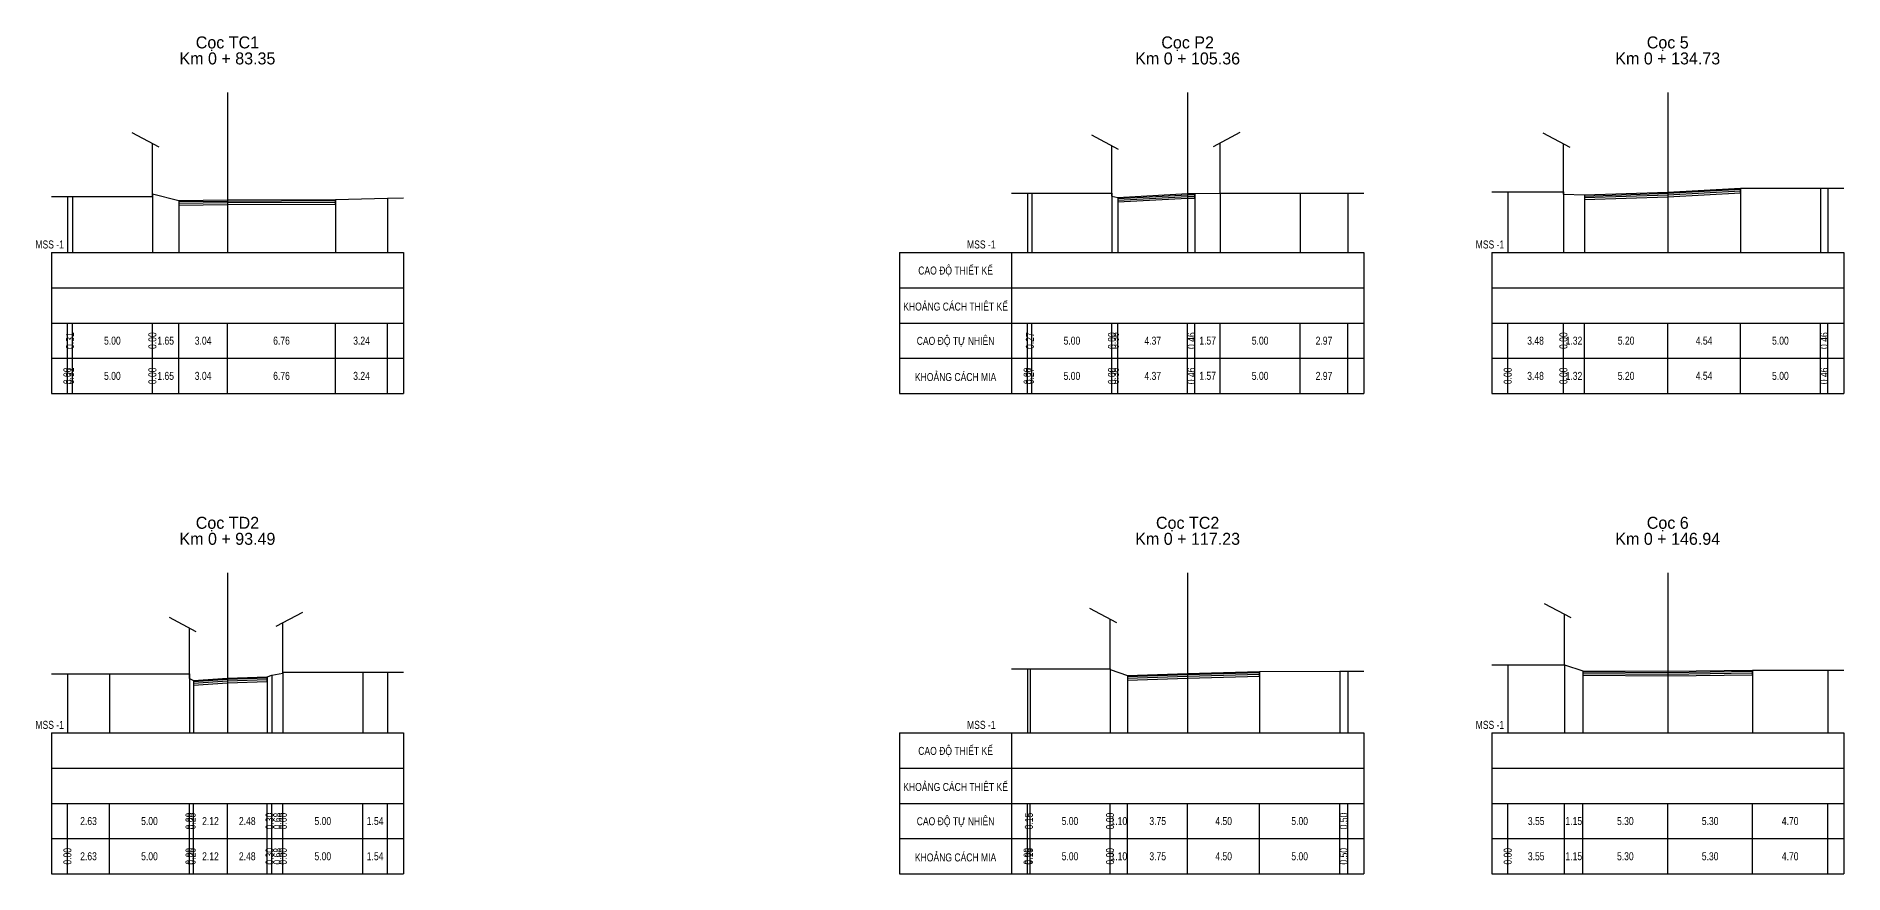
# Model space of a CAD drawing. Header units: inches. Extents: x 423 to 1130, y 16 to 162.
# Drawn here: x 1016.6 to 1129.6, y 42.5 to 94.8 of the extents above; entities that cross this region are included whole.
import ezdxf
from ezdxf.enums import TextEntityAlignment as Align

# ---------------------------------------------------------------- set-up
doc = ezdxf.new("R2010")
doc.units = ezdxf.units.IN
doc.header["$MEASUREMENT"] = 0
for name, color, linetype in [('Bang TN tu nhien', 3, 'Continuous'), ('Duong cu', 8, 'Continuous'), ('Duong dong trac ngang tu nhien', 9, 'Continuous'), ('KH_VAT', 8, 'Continuous'), ('Trac ngang tu nhien', 3, 'Continuous'), ('TracNgang', 7, 'Continuous')]:
    doc.layers.add(name, color=color, linetype=linetype)
doc.styles.add('BangTN', font='viet buddy.shx', dxfattribs={"width": 0.8})

# ---------------------------------------------------------------- blocks, each defined once
blk = doc.blocks.new('ChieuDungVat1.dwg')
at = {"layer": 'KH_VAT', "color": 6}
for points in [[(2.09, 14.6), (-6.27, 19.07)], [(0, 0), (0, 15.72)]]:
    blk.add_lwpolyline(points, dxfattribs=at)
blk = doc.blocks.new('ChieuDungVat2.dwg')
at = {"layer": 'KH_VAT', "color": 6}
for points in [[(-2.09, 14.6), (6.27, 19.07)], [(0, 0), (0, 15.72)]]:
    blk.add_lwpolyline(points, dxfattribs=at)

msp = doc.modelspace()

# ---------------------------------------------------------------- linework, layer by layer
at = {"layer": 'Bang TN tu nhien', "color": 3}
for p, q in [((1028.55, 91.25), (1028.55, 81.25)), ((1088.55, 91.25), (1088.55, 81.25)), ((1118.55, 91.25), (1118.55, 81.25)), ((1017.55, 81.25), (1017.55, 72.45)), ((1017.55, 81.25), (1039.55, 81.25)), ((1039.55, 81.25), (1039.55, 72.45)), ((1070.55, 81.25), (1070.55, 72.45)), ((1070.55, 81.25), (1099.55, 81.25)), ((1077.55, 81.25), (1077.55, 72.45)), ((1099.55, 81.25), (1099.55, 72.45)), ((1107.55, 81.25), (1107.55, 72.45)), ((1107.55, 81.25), (1129.55, 81.25)), ((1129.55, 81.25), (1129.55, 72.45)), ((1017.55, 79.05), (1039.55, 79.05)), ((1070.55, 79.05), (1099.55, 79.05)), ((1107.55, 79.05), (1129.55, 79.05)), ((1017.55, 76.85), (1039.55, 76.85)), ((1070.55, 76.85), (1099.55, 76.85)), ((1107.55, 76.85), (1129.55, 76.85)), ((1017.55, 74.65), (1039.55, 74.65)), ((1070.55, 74.65), (1099.55, 74.65)), ((1107.55, 74.65), (1129.55, 74.65)), ((1017.55, 72.45), (1039.55, 72.45)), ((1070.55, 72.45), (1099.55, 72.45)), ((1107.55, 72.45), (1129.55, 72.45)), ((1028.55, 61.25), (1028.55, 51.25)), ((1088.55, 61.25), (1088.55, 51.25)), ((1118.55, 61.25), (1118.55, 51.25)), ((1017.55, 51.25), (1017.55, 42.45)), ((1017.55, 51.25), (1039.55, 51.25)), ((1039.55, 51.25), (1039.55, 42.45)), ((1070.55, 51.25), (1070.55, 42.45)), ((1070.55, 51.25), (1099.55, 51.25)), ((1077.55, 51.25), (1077.55, 42.45)), ((1099.55, 51.25), (1099.55, 42.45)), ((1107.55, 51.25), (1107.55, 42.45)), ((1107.55, 51.25), (1129.55, 51.25)), ((1129.55, 51.25), (1129.55, 42.45)), ((1017.55, 49.05), (1039.55, 49.05)), ((1070.55, 49.05), (1099.55, 49.05)), ((1107.55, 49.05), (1129.55, 49.05)), ((1017.55, 46.85), (1039.55, 46.85)), ((1070.55, 46.85), (1099.55, 46.85)), ((1107.55, 46.85), (1129.55, 46.85)), ((1017.55, 44.65), (1039.55, 44.65)), ((1070.55, 44.65), (1099.55, 44.65)), ((1107.55, 44.65), (1129.55, 44.65)), ((1017.55, 42.45), (1039.55, 42.45)), ((1070.55, 42.45), (1099.55, 42.45)), ((1107.55, 42.45), (1129.55, 42.45))]:
    msp.add_line(p, q, dxfattribs=at)
at = {"layer": 'Duong cu'}
for points in [[(1084.18, 84.7), (1084.18, 84.41), (1088.55, 84.64), (1089.01, 84.65), (1089.01, 84.94)], [(1084.18, 84.63), (1088.55, 84.86), (1089.01, 84.87)], [(1084.18, 84.53), (1088.55, 84.76), (1089.01, 84.77)], [(1113.35, 84.85), (1113.35, 84.56), (1118.55, 84.73), (1123.09, 84.99), (1123.09, 85.28)], [(1113.35, 84.78), (1118.55, 84.95), (1123.09, 85.21)], [(1113.35, 84.68), (1118.55, 84.85), (1123.09, 85.11)], [(1025.51, 84.51), (1025.51, 84.22), (1028.55, 84.25), (1035.31, 84.28), (1035.31, 84.57)], [(1025.51, 84.44), (1028.55, 84.47), (1035.31, 84.5)], [(1025.51, 84.34), (1028.55, 84.37), (1035.31, 84.4)], [(1026.43, 54.53), (1026.43, 54.24), (1028.55, 54.38), (1031.03, 54.47), (1031.03, 54.76)], [(1026.43, 54.46), (1028.55, 54.6), (1031.03, 54.69)], [(1026.43, 54.36), (1028.55, 54.5), (1031.03, 54.59)], [(1084.8, 54.84), (1084.8, 54.55), (1088.55, 54.68), (1093.05, 54.8), (1093.05, 55.09)], [(1084.8, 54.77), (1088.55, 54.9), (1093.05, 55.02)], [(1084.8, 54.67), (1088.55, 54.8), (1093.05, 54.92)], [(1113.25, 55.14), (1113.25, 54.85), (1118.55, 54.81), (1123.85, 54.88), (1123.85, 55.17)], [(1113.25, 55.07), (1118.55, 55.03), (1123.85, 55.1)], [(1113.25, 54.97), (1118.55, 54.93), (1123.85, 55)]]:
    msp.add_lwpolyline(points, dxfattribs=at)
at = {"layer": 'Duong dong trac ngang tu nhien', "color": 8}
for p, q in [((1018.55, 84.75), (1018.55, 81.25)), ((1018.86, 84.75), (1018.86, 81.25)), ((1023.86, 84.91), (1023.86, 81.25)), ((1023.86, 84.75), (1023.86, 81.25)), ((1078.55, 84.95), (1078.55, 81.25)), ((1078.82, 84.95), (1078.82, 81.25)), ((1083.82, 84.95), (1083.82, 81.25)), ((1083.82, 84.77), (1083.82, 81.25)), ((1088.55, 84.93), (1088.55, 81.25)), ((1089.01, 84.94), (1089.01, 81.25)), ((1090.58, 84.95), (1090.58, 81.25)), ((1095.58, 84.95), (1095.58, 81.25)), ((1098.55, 84.95), (1098.55, 81.25)), ((1108.55, 85.05), (1108.55, 81.25)), ((1112.03, 85.05), (1112.03, 81.25)), ((1112.03, 84.9), (1112.03, 81.25)), ((1113.35, 84.85), (1113.35, 81.25)), ((1118.55, 85.02), (1118.55, 81.25)), ((1123.09, 85.28), (1123.09, 81.25)), ((1128.09, 85.27), (1128.09, 81.25)), ((1128.55, 85.27), (1128.55, 81.25)), ((1025.51, 84.51), (1025.51, 81.25)), ((1028.55, 84.54), (1028.55, 81.25)), ((1035.31, 84.57), (1035.31, 81.25)), ((1038.55, 84.64), (1038.55, 81.25)), ((1084.18, 84.7), (1084.18, 81.25)), ((1108.55, 55.51), (1108.55, 51.25)), ((1112.1, 55.51), (1112.1, 51.25)), ((1018.55, 54.95), (1018.55, 51.25)), ((1021.18, 54.95), (1021.18, 51.25)), ((1026.18, 54.95), (1026.18, 51.25)), ((1026.18, 54.65), (1026.18, 51.25)), ((1026.43, 54.53), (1026.43, 51.25)), ((1028.55, 54.67), (1028.55, 51.25)), ((1031.03, 54.76), (1031.03, 51.25)), ((1031.33, 54.86), (1031.33, 51.25)), ((1032.01, 55.05), (1032.01, 51.25)), ((1032.01, 54.99), (1032.01, 51.25)), ((1037.01, 55.05), (1037.01, 51.25)), ((1038.55, 55.05), (1038.55, 51.25)), ((1078.55, 55.25), (1078.55, 51.25)), ((1078.7, 55.25), (1078.7, 51.25)), ((1083.7, 55.25), (1083.7, 51.25)), ((1083.7, 55.21), (1083.7, 51.25)), ((1084.8, 54.84), (1084.8, 51.25)), ((1088.55, 54.97), (1088.55, 51.25)), ((1093.05, 55.09), (1093.05, 51.25)), ((1098.05, 55.1), (1098.05, 51.25)), ((1098.55, 55.1), (1098.55, 51.25)), ((1113.25, 55.14), (1113.25, 51.25)), ((1118.55, 55.1), (1118.55, 51.25)), ((1123.85, 55.17), (1123.85, 51.25)), ((1128.55, 55.18), (1128.55, 51.25))]:
    msp.add_line(p, q, dxfattribs=at)
at = {"layer": 'Trac ngang tu nhien', "color": 3}
for points in [[(1017.55, 84.75), (1018.55, 84.75), (1018.86, 84.75), (1023.86, 84.75), (1023.86, 84.91), (1025.51, 84.51), (1028.55, 84.54), (1035.31, 84.57), (1038.55, 84.64), (1039.55, 84.66)], [(1077.55, 84.95), (1078.55, 84.95), (1078.82, 84.95), (1083.82, 84.95), (1083.82, 84.77), (1084.18, 84.7), (1088.55, 84.93), (1089.01, 84.94), (1090.58, 84.95), (1095.58, 84.95), (1098.55, 84.95), (1099.55, 84.95)], [(1107.55, 85.05), (1108.55, 85.05), (1112.03, 85.05), (1112.03, 84.9), (1113.35, 84.85), (1118.55, 85.02), (1123.09, 85.28), (1128.09, 85.27), (1128.55, 85.27), (1129.55, 85.27)], [(1107.55, 55.51), (1108.55, 55.51), (1112.1, 55.51), (1113.25, 55.14), (1118.55, 55.1), (1123.85, 55.17), (1128.55, 55.18), (1129.55, 55.18)], [(1017.55, 54.95), (1018.55, 54.95), (1021.18, 54.95), (1026.18, 54.95), (1026.18, 54.65), (1026.43, 54.53), (1028.55, 54.67), (1031.03, 54.76), (1031.33, 54.86), (1032.01, 54.99), (1032.01, 55.05), (1037.01, 55.05), (1038.55, 55.05), (1039.55, 55.05)], [(1077.55, 55.25), (1078.55, 55.25), (1078.7, 55.25), (1083.7, 55.25), (1083.7, 55.21), (1084.8, 54.84), (1088.55, 54.97), (1093.05, 55.09), (1098.05, 55.1), (1098.55, 55.1), (1099.55, 55.11)]]:
    msp.add_lwpolyline(points, dxfattribs=at)
at = {"layer": 'TracNgang', "color": 3}
for p, q in [((1018.55, 74.65), (1018.55, 76.85)), ((1018.86, 74.65), (1018.86, 76.85)), ((1023.86, 74.65), (1023.86, 76.85)), ((1023.86, 74.65), (1023.86, 76.85)), ((1025.51, 74.65), (1025.51, 76.85)), ((1028.55, 74.65), (1028.55, 76.85)), ((1035.31, 74.65), (1035.31, 76.85)), ((1038.55, 74.65), (1038.55, 76.85)), ((1078.55, 74.65), (1078.55, 76.85)), ((1078.82, 74.65), (1078.82, 76.85)), ((1083.82, 74.65), (1083.82, 76.85)), ((1083.82, 74.65), (1083.82, 76.85)), ((1084.18, 74.65), (1084.18, 76.85)), ((1088.55, 74.65), (1088.55, 76.85)), ((1089.01, 74.65), (1089.01, 76.85)), ((1090.58, 74.65), (1090.58, 76.85)), ((1095.58, 74.65), (1095.58, 76.85)), ((1098.55, 74.65), (1098.55, 76.85)), ((1108.55, 74.65), (1108.55, 76.85)), ((1112.03, 74.65), (1112.03, 76.85)), ((1112.03, 74.65), (1112.03, 76.85)), ((1113.35, 74.65), (1113.35, 76.85)), ((1118.55, 74.65), (1118.55, 76.85)), ((1123.09, 74.65), (1123.09, 76.85)), ((1128.09, 74.65), (1128.09, 76.85)), ((1128.55, 74.65), (1128.55, 76.85)), ((1018.55, 72.45), (1018.55, 74.65)), ((1018.86, 72.45), (1018.86, 74.65)), ((1023.86, 72.45), (1023.86, 74.65)), ((1023.86, 72.45), (1023.86, 74.65)), ((1025.51, 72.45), (1025.51, 74.65)), ((1028.55, 72.45), (1028.55, 74.65)), ((1035.31, 72.45), (1035.31, 74.65)), ((1038.55, 72.45), (1038.55, 74.65)), ((1078.55, 72.45), (1078.55, 74.65)), ((1078.82, 72.45), (1078.82, 74.65)), ((1083.82, 72.45), (1083.82, 74.65)), ((1083.82, 72.45), (1083.82, 74.65)), ((1084.18, 72.45), (1084.18, 74.65)), ((1088.55, 72.45), (1088.55, 74.65)), ((1089.01, 72.45), (1089.01, 74.65)), ((1090.58, 72.45), (1090.58, 74.65)), ((1095.58, 72.45), (1095.58, 74.65)), ((1098.55, 72.45), (1098.55, 74.65)), ((1108.55, 72.45), (1108.55, 74.65)), ((1112.03, 72.45), (1112.03, 74.65)), ((1112.03, 72.45), (1112.03, 74.65)), ((1113.35, 72.45), (1113.35, 74.65)), ((1118.55, 72.45), (1118.55, 74.65)), ((1123.09, 72.45), (1123.09, 74.65)), ((1128.09, 72.45), (1128.09, 74.65)), ((1128.55, 72.45), (1128.55, 74.65)), ((1018.55, 44.65), (1018.55, 46.85)), ((1021.18, 44.65), (1021.18, 46.85)), ((1026.18, 44.65), (1026.18, 46.85)), ((1026.18, 44.65), (1026.18, 46.85)), ((1026.43, 44.65), (1026.43, 46.85)), ((1028.55, 44.65), (1028.55, 46.85)), ((1031.03, 44.65), (1031.03, 46.85)), ((1031.33, 44.65), (1031.33, 46.85)), ((1032.01, 44.65), (1032.01, 46.85)), ((1032.01, 44.65), (1032.01, 46.85)), ((1037.01, 44.65), (1037.01, 46.85)), ((1038.55, 44.65), (1038.55, 46.85)), ((1078.55, 44.65), (1078.55, 46.85)), ((1078.7, 44.65), (1078.7, 46.85)), ((1083.7, 44.65), (1083.7, 46.85)), ((1083.7, 44.65), (1083.7, 46.85)), ((1084.8, 44.65), (1084.8, 46.85)), ((1088.55, 44.65), (1088.55, 46.85)), ((1093.05, 44.65), (1093.05, 46.85)), ((1098.05, 44.65), (1098.05, 46.85)), ((1098.55, 44.65), (1098.55, 46.85)), ((1108.55, 44.65), (1108.55, 46.85)), ((1112.1, 44.65), (1112.1, 46.85)), ((1113.25, 44.65), (1113.25, 46.85)), ((1118.55, 44.65), (1118.55, 46.85)), ((1123.85, 44.65), (1123.85, 46.85)), ((1128.55, 44.65), (1128.55, 46.85)), ((1018.55, 42.45), (1018.55, 44.65)), ((1021.18, 42.45), (1021.18, 44.65)), ((1026.18, 42.45), (1026.18, 44.65)), ((1026.18, 42.45), (1026.18, 44.65)), ((1026.43, 42.45), (1026.43, 44.65)), ((1028.55, 42.45), (1028.55, 44.65)), ((1031.03, 42.45), (1031.03, 44.65)), ((1031.33, 42.45), (1031.33, 44.65)), ((1032.01, 42.45), (1032.01, 44.65)), ((1032.01, 42.45), (1032.01, 44.65)), ((1037.01, 42.45), (1037.01, 44.65)), ((1038.55, 42.45), (1038.55, 44.65)), ((1078.55, 42.45), (1078.55, 44.65)), ((1078.7, 42.45), (1078.7, 44.65)), ((1083.7, 42.45), (1083.7, 44.65)), ((1083.7, 42.45), (1083.7, 44.65)), ((1084.8, 42.45), (1084.8, 44.65)), ((1088.55, 42.45), (1088.55, 44.65)), ((1093.05, 42.45), (1093.05, 44.65)), ((1098.05, 42.45), (1098.05, 44.65)), ((1098.55, 42.45), (1098.55, 44.65)), ((1108.55, 42.45), (1108.55, 44.65)), ((1112.1, 42.45), (1112.1, 44.65)), ((1113.25, 42.45), (1113.25, 44.65)), ((1118.55, 42.45), (1118.55, 44.65)), ((1123.85, 42.45), (1123.85, 44.65)), ((1128.55, 42.45), (1128.55, 44.65))]:
    msp.add_line(p, q, dxfattribs=at)

# ---------------------------------------------------------------- block references
at = {"color": 3, "xscale": 0.2, "yscale": 0.2, "zscale": 0.2}
for name, p in [('ChieuDungVat1.dwg', (1023.86, 84.91)), ('ChieuDungVat1.dwg', (1083.82, 84.77)), ('ChieuDungVat2.dwg', (1090.58, 84.95)), ('ChieuDungVat1.dwg', (1112.03, 84.9)), ('ChieuDungVat2.dwg', (1032.01, 54.99)), ('ChieuDungVat1.dwg', (1083.7, 55.21)), ('ChieuDungVat1.dwg', (1112.1, 55.51)), ('ChieuDungVat1.dwg', (1026.18, 54.65))]:
    msp.add_blockref(name, p, dxfattribs=at)

# ---------------------------------------------------------------- texts
at = {"layer": 'Bang TN tu nhien', "color": 3, "style": 'BangTN', "width": 0.8}
for s, p in [('CAO ĐỘ THIẾT KẾ', (1074.05, 80.15)), ('KHOẢNG CÁCH THIÊT KẾ', (1074.05, 77.95)), ('CAO ĐỘ TỰ NHIÊN', (1074.05, 75.75)), ('KHOẢNG CÁCH MIA', (1074.05, 73.55)), ('CAO ĐỘ THIẾT KẾ', (1074.05, 50.15)), ('KHOẢNG CÁCH THIÊT KẾ', (1074.05, 47.95)), ('CAO ĐỘ TỰ NHIÊN', (1074.05, 45.75)), ('KHOẢNG CÁCH MIA', (1074.05, 43.55))]:
    msp.add_text(s, height=0.5, dxfattribs=at).set_placement(p, align=Align.MIDDLE)
at = {"layer": 'Trac ngang tu nhien', "color": 3, "style": 'BangTN'}
for s, p in [('Km 0 + 83.35', (1028.55, 93)), ('Cọc TC1', (1028.55, 94)), ('Km 0 + 105.36', (1088.55, 93)), ('Cọc P2', (1088.55, 94)), ('Km 0 + 134.73', (1118.55, 93)), ('Cọc 5', (1118.55, 94)), ('Cọc TD2', (1028.55, 64)), ('Cọc TC2', (1088.55, 64)), ('Cọc 6', (1118.55, 64)), ('Km 0 + 93.49', (1028.55, 63)), ('Km 0 + 117.23', (1088.55, 63)), ('Km 0 + 146.94', (1118.55, 63))]:
    msp.add_text(s, height=0.75, dxfattribs=at).set_placement(p, align=Align.CENTER)
at = {"layer": 'Trac ngang tu nhien', "color": 3, "char_height": 0.5, "style": 'BangTN'}
for insert, attachment_point in [((1016.55, 81.5), 7), ((1076.55, 81.5), 9), ((1106.55, 81.5), 7), ((1016.55, 51.5), 7), ((1076.55, 51.5), 9), ((1106.55, 51.5), 7)]:
    msp.add_mtext('MSS -1', dxfattribs=dict(at, insert=insert, attachment_point=attachment_point))
at = {"layer": 'TracNgang', "color": 3, "style": 'BangTN', "width": 0.8}
for s, p in [('0.31', (1018.71, 75.75)), ('0.00', (1023.86, 75.75)), ('0.27', (1078.69, 75.75)), ('0.00', (1083.82, 75.75)), ('0.36', (1084, 75.75)), ('0.46', (1088.78, 75.75)), ('0.00', (1112.03, 75.75)), ('0.46', (1128.32, 75.75)), ('0.00', (1018.55, 73.55)), ('0.31', (1018.71, 73.55)), ('0.00', (1023.86, 73.55)), ('0.00', (1078.55, 73.55)), ('0.27', (1078.69, 73.55)), ('0.00', (1083.82, 73.55)), ('0.36', (1084, 73.55)), ('0.46', (1088.78, 73.55)), ('0.00', (1108.55, 73.55)), ('0.00', (1112.03, 73.55)), ('0.46', (1128.32, 73.55)), ('0.00', (1026.18, 45.75)), ('0.25', (1026.31, 45.75)), ('0.30', (1031.18, 45.75)), ('0.68', (1031.67, 45.75)), ('0.00', (1032.01, 45.75)), ('0.15', (1078.63, 45.75)), ('0.00', (1083.7, 45.75)), ('0.50', (1098.3, 45.75)), ('0.00', (1018.55, 43.55)), ('0.00', (1026.18, 43.55)), ('0.30', (1031.18, 43.55)), ('0.00', (1032.01, 43.55)), ('0.00', (1078.55, 43.55)), ('0.00', (1083.7, 43.55)), ('0.50', (1098.3, 43.55)), ('0.00', (1108.55, 43.55)), ('0.25', (1026.31, 43.55)), ('0.68', (1031.67, 43.55)), ('0.15', (1078.63, 43.55))]:
    msp.add_text(s, height=0.5, rotation=90, dxfattribs=at).set_placement(p, align=Align.MIDDLE)
for s, p in [('5.00', (1021.36, 75.75)), ('1.65', (1024.69, 75.75)), ('3.04', (1027.03, 75.75)), ('6.76', (1031.93, 75.75)), ('3.24', (1036.93, 75.75)), ('5.00', (1081.32, 75.75)), ('4.37', (1086.37, 75.75)), ('1.57', (1089.8, 75.75)), ('5.00', (1093.08, 75.75)), ('2.97', (1097.07, 75.75)), ('3.48', (1110.29, 75.75)), ('1.32', (1112.69, 75.75)), ('5.20', (1115.95, 75.75)), ('4.54', (1120.82, 75.75)), ('5.00', (1125.59, 75.75)), ('5.00', (1021.36, 73.55)), ('1.65', (1024.69, 73.55)), ('3.04', (1027.03, 73.55)), ('6.76', (1031.93, 73.55)), ('3.24', (1036.93, 73.55)), ('5.00', (1081.32, 73.55)), ('4.37', (1086.37, 73.55)), ('1.57', (1089.8, 73.55)), ('5.00', (1093.08, 73.55)), ('2.97', (1097.07, 73.55)), ('3.48', (1110.29, 73.55)), ('1.32', (1112.69, 73.55)), ('5.20', (1115.95, 73.55)), ('4.54', (1120.82, 73.55)), ('5.00', (1125.59, 73.55)), ('2.63', (1019.87, 45.75)), ('5.00', (1023.68, 45.75)), ('2.12', (1027.49, 45.75)), ('2.48', (1029.79, 45.75)), ('5.00', (1034.51, 45.75)), ('1.54', (1037.78, 45.75)), ('5.00', (1081.2, 45.75)), ('1.10', (1084.25, 45.75)), ('3.75', (1086.68, 45.75)), ('4.50', (1090.8, 45.75)), ('5.00', (1095.55, 45.75)), ('3.55', (1110.33, 45.75)), ('1.15', (1112.68, 45.75)), ('5.30', (1115.9, 45.75)), ('5.30', (1121.2, 45.75)), ('4.70', (1126.2, 45.75)), ('2.63', (1019.87, 43.55)), ('5.00', (1023.68, 43.55)), ('2.12', (1027.49, 43.55)), ('2.48', (1029.79, 43.55)), ('5.00', (1034.51, 43.55)), ('1.54', (1037.78, 43.55)), ('5.00', (1081.2, 43.55)), ('1.10', (1084.25, 43.55)), ('3.75', (1086.68, 43.55)), ('4.50', (1090.8, 43.55)), ('5.00', (1095.55, 43.55)), ('3.55', (1110.33, 43.55)), ('1.15', (1112.68, 43.55)), ('5.30', (1115.9, 43.55)), ('5.30', (1121.2, 43.55)), ('4.70', (1126.2, 43.55))]:
    msp.add_text(s, height=0.5, dxfattribs=at).set_placement(p, align=Align.MIDDLE)

doc.saveas('drawing.dxf')
